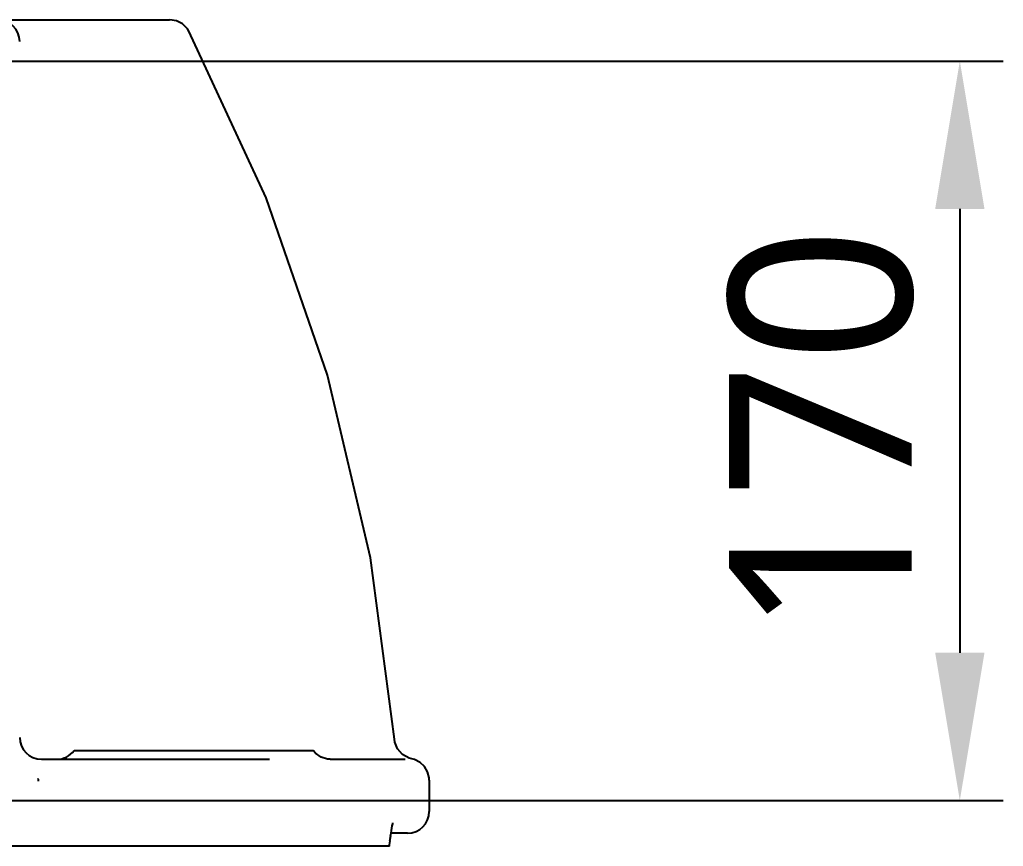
# Model space of a CAD drawing. Header units: millimetres. Extents: x 7426 to 8737, y 124 to 421.
# Drawn here: x 8122 to 8133.31, y 235.07 to 244.57 of the extents above; entities that cross this region are included whole.
import ezdxf

# ---------------------------------------------------------------- set-up
doc = ezdxf.new("R2010")
doc.units = ezdxf.units.MM
doc.layers.add('外形图', color=7, linetype='Continuous')
doc.layers.add('尺寸标注', color=7, linetype='Continuous')
doc.styles.add('微软雅黑', font='msyh.ttc')
doc.dimstyles.new('尺寸标注_1_20比例', dxfattribs={"dimtxt": 2.1, "dimasz": 1.7, "dimexe": 0.5, "dimexo": 0.4, "dimgap": 0.5, "dimtad": 1, "dimdec": 1, "dimlfac": 20, "dimdsep": 46, "dimtxsty": '微软雅黑', "dimcen": 0.09, "dimadec": 0, "dimazin": 0, "dimtp": 0.01, "dimtm": 0.01, "dimtfac": 1, "dimtdec": 1, "dimtofl": 0, "dimtmove": 0, "dimatfit": 3, "dimfxl": 1, "dimtolj": 1, "dimarcsym": 0})

# ---------------------------------------------------------------- blocks, each defined once
blk = doc.blocks.new('*D1264')
at = {"layer": 'Defpoints', "color": 0}
for p in [(8120.1, 244.098), (8120.419, 235.598), (8132.805, 235.598)]:
    blk.add_point(p, dxfattribs=at)
at = {"layer": '尺寸标注', "color": 0, "linetype": 'Continuous', "lineweight": -2}
for p, q in [((8120.5, 244.098), (8133.305, 244.098)), ((8132.805, 242.398), (8132.805, 237.298)), ((8120.819, 235.598), (8133.305, 235.598))]:
    blk.add_line(p, q, dxfattribs=at)
at = {"layer": '尺寸标注', "color": 0}
for points in [[(8133.089, 242.398), (8132.522, 242.398), (8132.805, 244.098)], [(8132.522, 237.298), (8133.089, 237.298), (8132.805, 235.598)]]:
    blk.add_solid(points, dxfattribs=at)
at = {"layer": '尺寸标注', "color": 0, "insert": (8131.215, 239.848), "char_height": 2.1, "attachment_point": 5, "rotation": 90, "style": '微软雅黑'}
blk.add_mtext('\\A1;\\A1;170', dxfattribs=at)

msp = doc.modelspace()

# ---------------------------------------------------------------- linework, layer by layer
at = {"layer": '外形图', "color": 0, "linetype": 'Continuous'}
for p, q in [((8109.0214, 244.573), (8123.7206, 244.573)), ((8122.6213, 236.1728), (8125.3712, 236.1728)), ((8122.2462, 236.0728), (8123.5896, 236.0728)), ((8123.5896, 236.0728), (8124.8697, 236.0728)), ((8125.5668, 236.0728), (8125.7946, 236.0728)), ((8125.7946, 236.0728), (8126.429, 236.0728)), ((8126.5044, 236.0784), (8126.4755, 236.0865)), ((8122.2096, 235.8496), (8122.2095, 235.854)), ((8122.2096, 235.8437), (8122.2097, 235.8233)), ((8126.7055, 235.8321), (8126.7055, 235.4727)), ((8126.2483, 235.0916), (8126.254, 235.1376)), ((8126.2538, 235.1358), (8126.2577, 235.1666)), ((8126.2574, 235.1642), (8126.2616, 235.1958)), ((8126.2653, 235.2218), (8126.2654, 235.2227)), ((8126.4555, 235.2227), (8126.2654, 235.2227)), ((8126.2471, 235.0727), (8121.8712, 235.0727)), ((8126.2471, 235.0727), (8126.2483, 235.091)), ((8126.2483, 235.0911), (8126.2482, 235.0906))]:
    msp.add_line(p, q, dxfattribs=at)
for points in [[(8123.9421, 244.4392), (8123.9246, 244.4676), (8123.8701, 244.5234), (8123.7999, 244.5599), (8123.7207, 244.573)], [(8126.306, 236.3023), (8126.0303, 238.3864), (8125.5345, 240.4868), (8124.8283, 242.5262), (8123.942, 244.4392)], [(8126.4755, 236.0865), (8126.3993, 236.1274), (8126.3413, 236.1933), (8126.3105, 236.2712), (8126.306, 236.3023)], [(8125.4639, 236.0962), (8125.3971, 236.1429), (8125.3712, 236.1728)], [(8125.5669, 236.0728), (8125.5335, 236.0752), (8125.4639, 236.0962)], [(8126.7055, 235.8328), (8126.7041, 235.8589), (8126.6868, 235.9277), (8126.6508, 235.9888), (8126.5989, 236.0376), (8126.5351, 236.0698), (8126.5053, 236.0778)], [(8126.2612, 235.1927), (8126.2658, 235.2252), (8126.2703, 235.2546), (8126.2751, 235.283), (8126.2801, 235.3096), (8126.2852, 235.3329), (8126.2872, 235.3409)]]:
    msp.add_lwpolyline(points, dxfattribs=at)
for centre, start, end in [((8121.7462, 244.323), 0, 90), ((8122.2462, 236.3228), 180, 270), ((8122.4212, 236.3228), 270, 323.1301), ((8126.4555, 235.4727), 270, 0)]:
    msp.add_arc(centre, 0.25, start, end, dxfattribs=at)

# ---------------------------------------------------------------- dimensions: what is measured, and where the dimension line sits
at = {"layer": '尺寸标注', "color": 0, "linetype": 'Continuous'}
dim = msp.add_linear_dim(base=(8132.8053, 235.5977), p1=(8120.0996, 244.098), p2=(8120.4186, 235.5977), angle=90, text='\\A1;170', dimstyle='尺寸标注_1_20比例', dxfattribs=at)
dim.commit()
dim.dimension.update_dxf_attribs({"geometry": '*D1264', "text_midpoint": (8131.2147, 239.8479)})

doc.saveas('drawing.dxf')
